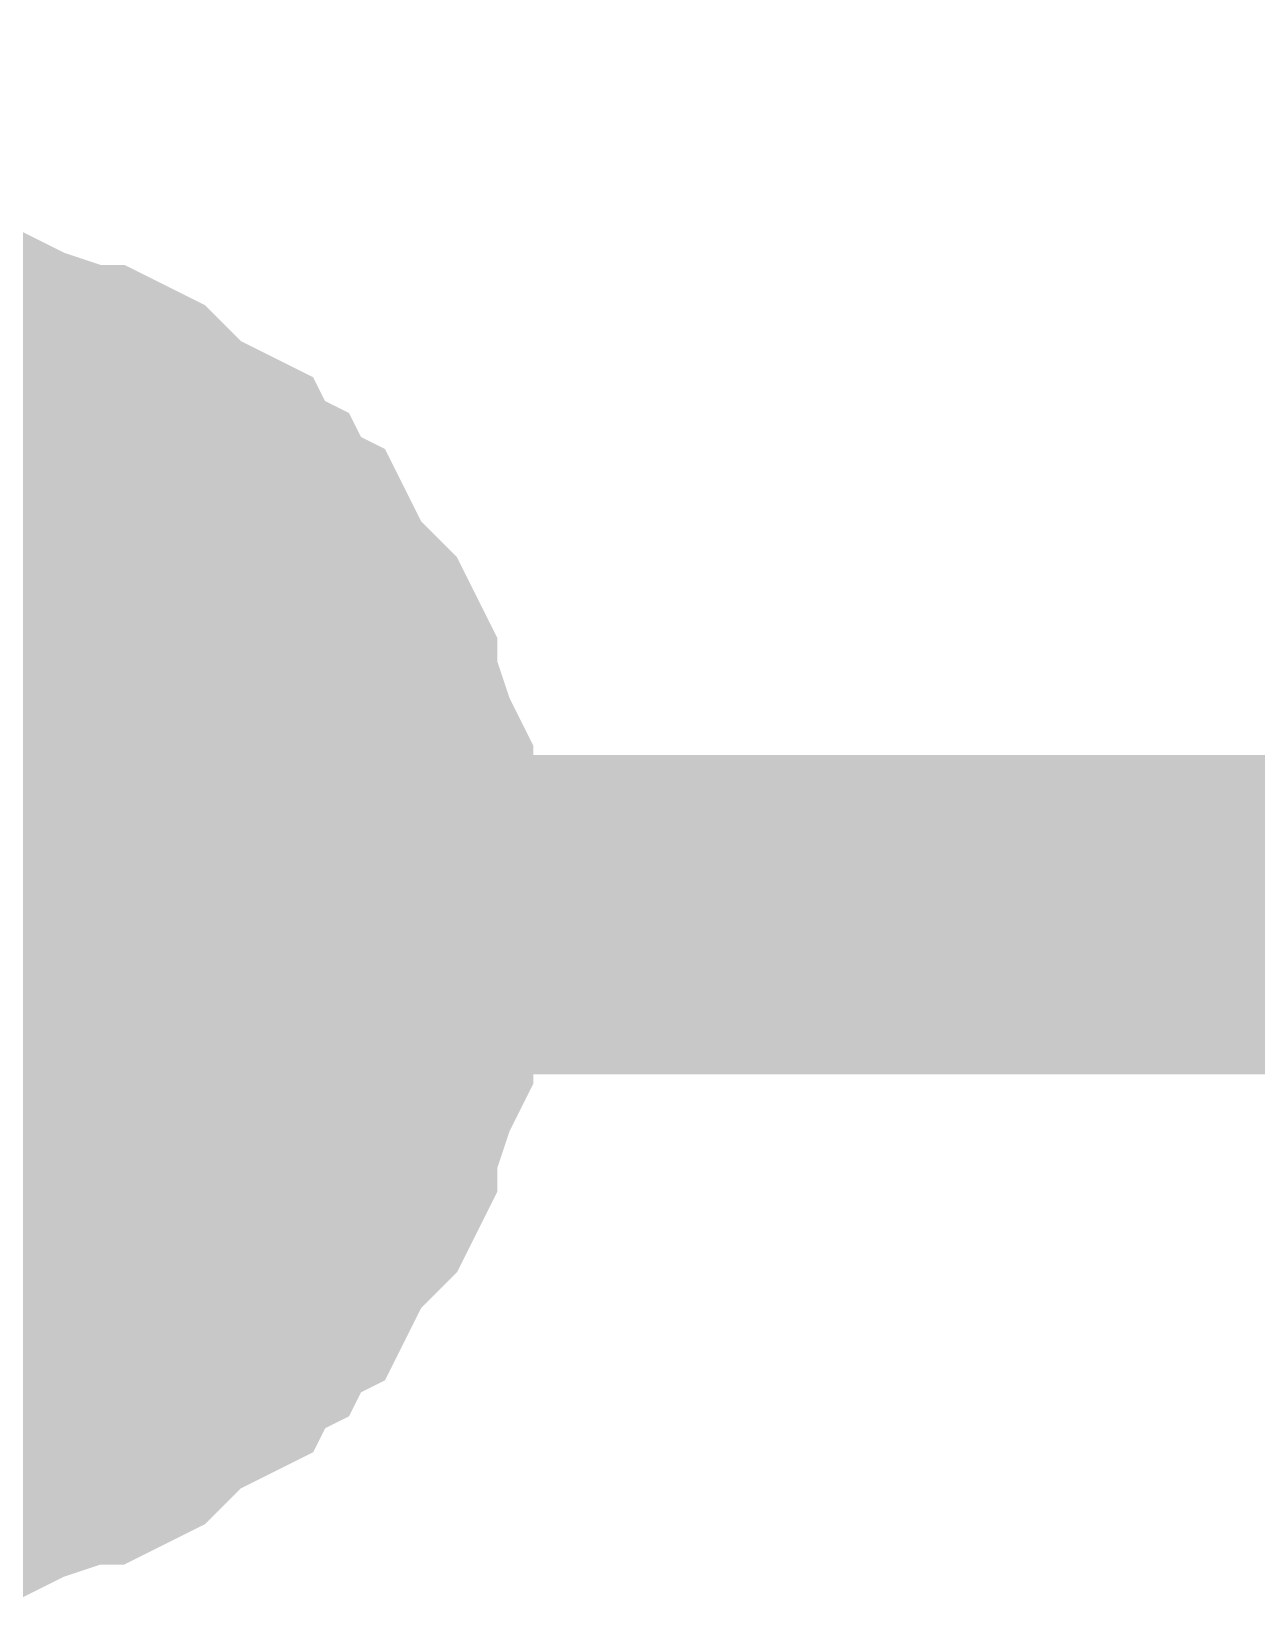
# Model space of a CAD drawing. Header units: inches. Extents: x 0 to 22.3, y 0 to 15.7.
# Drawn here: x 5.207 to 5.2522, y 6.6741 to 6.7325 of the extents above; entities that cross this region are included whole.
import ezdxf

# ---------------------------------------------------------------- set-up
doc = ezdxf.new("R2010")
doc.units = ezdxf.units.IN
doc.header["$MEASUREMENT"] = 0
doc.layers.add('Sheet', color=255, linetype='Continuous')

msp = doc.modelspace()

# ---------------------------------------------------------------- linework, layer by layer
at = {"layer": 'Sheet'}
for points in [[(8.200272, 6.769741, 0.0118, 0.0118, 0), (8.200272, 6.699904, 0.0118, 0.0118, 0), (7.200379, 6.699904, 0.0118, 0.0118, 0), (6.200044, 6.699904, 0.0118, 0.0118, 0), (5.200151, 6.699904, 0.0118, 0.0118, 0), (4.200258, 6.699904, 0.0118, 0.0118, 0), (3.200365, 6.699904, 0.0118, 0.0118, 0), (2.20003, 6.699904, 0.0118, 0.0118, 0), (1.400381, 6.699904, 0.0118, 0.0118, 0), (1.400381, 7.199811, 0.0118, 0.0118, 0), (1.100236, 7.199811, 0.0118, 0.0118, 0)], [(5.201035, 6.719794, 0.0118, 0.0118, 0), (5.202361, 6.719794, 0.0118, 0.0118, 0), (5.203245, 6.719352, 0.0118, 0.0118, 0), (5.204129, 6.719352, 0.0118, 0.0118, 0), (5.205013, 6.719352, 0.0118, 0.0118, 0), (5.205897, 6.71891, 0.0118, 0.0118, 0), (5.207223, 6.718468, 0.0118, 0.0118, 0), (5.208107, 6.718026, 0.0118, 0.0118, 0), (5.208991, 6.718026, 0.0118, 0.0118, 0), (5.209876, 6.717584, 0.0118, 0.0118, 0), (5.210318, 6.717142, 0.0118, 0.0118, 0), (5.211202, 6.716258, 0.0118, 0.0118, 0), (5.212086, 6.715816, 0.0118, 0.0118, 0), (5.21297, 6.715374, 0.0118, 0.0118, 0), (5.213412, 6.71449, 0.0118, 0.0118, 0), (5.214296, 6.714048, 0.0118, 0.0118, 0), (5.214738, 6.713164, 0.0118, 0.0118, 0), (5.215622, 6.712722, 0.0118, 0.0118, 0), (5.216064, 6.711838, 0.0118, 0.0118, 0), (5.216506, 6.710954, 0.0118, 0.0118, 0), (5.21739, 6.71007, 0.0118, 0.0118, 0), (5.217832, 6.709628, 0.0118, 0.0118, 0), (5.218274, 6.708744, 0.0118, 0.0118, 0), (5.218274, 6.70786, 0.0118, 0.0118, 0), (5.218716, 6.706976, 0.0118, 0.0118, 0), (5.219158, 6.70565, 0.0118, 0.0118, 0), (5.2196, 6.704766, 0.0118, 0.0118, 0), (5.2196, 6.703882, 0.0118, 0.0118, 0), (5.2196, 6.702998, 0.0118, 0.0118, 0), (5.220042, 6.702114, 0.0118, 0.0118, 0), (5.220042, 6.700788, 0.0118, 0.0118, 0), (5.220042, 6.699904, 0.0118, 0.0118, 0)], [(5.201035, 6.719794, 0.0118, 0.0118, 0), (5.202361, 6.719794, 0.0118, 0.0118, 0), (5.203245, 6.719352, 0.0118, 0.0118, 0), (5.204129, 6.719352, 0.0118, 0.0118, 0), (5.205013, 6.719352, 0.0118, 0.0118, 0), (5.205897, 6.71891, 0.0118, 0.0118, 0), (5.207223, 6.718468, 0.0118, 0.0118, 0), (5.208107, 6.718026, 0.0118, 0.0118, 0), (5.208991, 6.718026, 0.0118, 0.0118, 0), (5.209876, 6.717584, 0.0118, 0.0118, 0), (5.210318, 6.717142, 0.0118, 0.0118, 0), (5.211202, 6.716258, 0.0118, 0.0118, 0), (5.212086, 6.715816, 0.0118, 0.0118, 0), (5.21297, 6.715374, 0.0118, 0.0118, 0), (5.213412, 6.71449, 0.0118, 0.0118, 0), (5.214296, 6.714048, 0.0118, 0.0118, 0), (5.214738, 6.713164, 0.0118, 0.0118, 0), (5.215622, 6.712722, 0.0118, 0.0118, 0), (5.216064, 6.711838, 0.0118, 0.0118, 0), (5.216506, 6.710954, 0.0118, 0.0118, 0), (5.21739, 6.71007, 0.0118, 0.0118, 0), (5.217832, 6.709628, 0.0118, 0.0118, 0), (5.218274, 6.708744, 0.0118, 0.0118, 0), (5.218274, 6.70786, 0.0118, 0.0118, 0), (5.218716, 6.706976, 0.0118, 0.0118, 0), (5.219158, 6.70565, 0.0118, 0.0118, 0), (5.2196, 6.704766, 0.0118, 0.0118, 0), (5.2196, 6.703882, 0.0118, 0.0118, 0), (5.2196, 6.702998, 0.0118, 0.0118, 0), (5.220042, 6.702114, 0.0118, 0.0118, 0), (5.220042, 6.700788, 0.0118, 0.0118, 0), (5.220042, 6.699904, 0.0118, 0.0118, 0)], [(5.201035, 6.719794, 0.0118, 0.0118, 0), (5.202361, 6.719794, 0.0118, 0.0118, 0), (5.203245, 6.719352, 0.0118, 0.0118, 0), (5.204129, 6.719352, 0.0118, 0.0118, 0), (5.205013, 6.719352, 0.0118, 0.0118, 0), (5.205897, 6.71891, 0.0118, 0.0118, 0), (5.207223, 6.718468, 0.0118, 0.0118, 0), (5.208107, 6.718026, 0.0118, 0.0118, 0), (5.208991, 6.718026, 0.0118, 0.0118, 0), (5.209876, 6.717584, 0.0118, 0.0118, 0), (5.210318, 6.717142, 0.0118, 0.0118, 0), (5.211202, 6.716258, 0.0118, 0.0118, 0), (5.212086, 6.715816, 0.0118, 0.0118, 0), (5.21297, 6.715374, 0.0118, 0.0118, 0), (5.213412, 6.71449, 0.0118, 0.0118, 0), (5.214296, 6.714048, 0.0118, 0.0118, 0), (5.214738, 6.713164, 0.0118, 0.0118, 0), (5.215622, 6.712722, 0.0118, 0.0118, 0), (5.216064, 6.711838, 0.0118, 0.0118, 0), (5.216506, 6.710954, 0.0118, 0.0118, 0), (5.21739, 6.71007, 0.0118, 0.0118, 0), (5.217832, 6.709628, 0.0118, 0.0118, 0), (5.218274, 6.708744, 0.0118, 0.0118, 0), (5.218274, 6.70786, 0.0118, 0.0118, 0), (5.218716, 6.706976, 0.0118, 0.0118, 0), (5.219158, 6.70565, 0.0118, 0.0118, 0), (5.2196, 6.704766, 0.0118, 0.0118, 0), (5.2196, 6.703882, 0.0118, 0.0118, 0), (5.2196, 6.702998, 0.0118, 0.0118, 0), (5.220042, 6.702114, 0.0118, 0.0118, 0), (5.220042, 6.700788, 0.0118, 0.0118, 0), (5.220042, 6.699904, 0.0118, 0.0118, 0)], [(5.201035, 6.719794, 0.0118, 0.0118, 0), (5.202361, 6.719794, 0.0118, 0.0118, 0), (5.203245, 6.719352, 0.0118, 0.0118, 0), (5.204129, 6.719352, 0.0118, 0.0118, 0), (5.205013, 6.719352, 0.0118, 0.0118, 0), (5.205897, 6.71891, 0.0118, 0.0118, 0), (5.207223, 6.718468, 0.0118, 0.0118, 0), (5.208107, 6.718026, 0.0118, 0.0118, 0), (5.208991, 6.718026, 0.0118, 0.0118, 0), (5.209876, 6.717584, 0.0118, 0.0118, 0), (5.210318, 6.717142, 0.0118, 0.0118, 0), (5.211202, 6.716258, 0.0118, 0.0118, 0), (5.212086, 6.715816, 0.0118, 0.0118, 0), (5.21297, 6.715374, 0.0118, 0.0118, 0), (5.213412, 6.71449, 0.0118, 0.0118, 0), (5.214296, 6.714048, 0.0118, 0.0118, 0), (5.214738, 6.713164, 0.0118, 0.0118, 0), (5.215622, 6.712722, 0.0118, 0.0118, 0), (5.216064, 6.711838, 0.0118, 0.0118, 0), (5.216506, 6.710954, 0.0118, 0.0118, 0), (5.21739, 6.71007, 0.0118, 0.0118, 0), (5.217832, 6.709628, 0.0118, 0.0118, 0), (5.218274, 6.708744, 0.0118, 0.0118, 0), (5.218274, 6.70786, 0.0118, 0.0118, 0), (5.218716, 6.706976, 0.0118, 0.0118, 0), (5.219158, 6.70565, 0.0118, 0.0118, 0), (5.2196, 6.704766, 0.0118, 0.0118, 0), (5.2196, 6.703882, 0.0118, 0.0118, 0), (5.2196, 6.702998, 0.0118, 0.0118, 0), (5.220042, 6.702114, 0.0118, 0.0118, 0), (5.220042, 6.700788, 0.0118, 0.0118, 0), (5.220042, 6.699904, 0.0118, 0.0118, 0)], [(5.204129, 6.719352, 0.0039, 0.0039, 0), (5.205013, 6.719352, 0.0039, 0.0039, 0), (5.205897, 6.71891, 0.0039, 0.0039, 0), (5.207223, 6.718468, 0.0039, 0.0039, 0), (5.208107, 6.718026, 0.0039, 0.0039, 0), (5.208991, 6.718026, 0.0039, 0.0039, 0), (5.209876, 6.717584, 0.0039, 0.0039, 0), (5.210318, 6.717142, 0.0039, 0.0039, 0), (5.211202, 6.716258, 0.0039, 0.0039, 0), (5.212086, 6.715816, 0.0039, 0.0039, 0), (5.21297, 6.715374, 0.0039, 0.0039, 0), (5.213412, 6.71449, 0.0039, 0.0039, 0), (5.214296, 6.714048, 0.0039, 0.0039, 0), (5.214738, 6.713164, 0.0039, 0.0039, 0), (5.215622, 6.712722, 0.0039, 0.0039, 0), (5.216064, 6.711838, 0.0039, 0.0039, 0), (5.216506, 6.710954, 0.0039, 0.0039, 0), (5.21739, 6.71007, 0.0039, 0.0039, 0), (5.217832, 6.709628, 0.0039, 0.0039, 0), (5.218274, 6.708744, 0.0039, 0.0039, 0), (5.218274, 6.70786, 0.0039, 0.0039, 0), (5.218716, 6.706976, 0.0039, 0.0039, 0), (5.219158, 6.70565, 0.0039, 0.0039, 0), (5.2196, 6.704766, 0.0039, 0.0039, 0), (5.2196, 6.703882, 0.0039, 0.0039, 0), (5.2196, 6.702998, 0.0039, 0.0039, 0), (5.220042, 6.702114, 0.0039, 0.0039, 0), (5.220042, 6.700788, 0.0039, 0.0039, 0), (5.220042, 6.699904, 0.0039, 0.0039, 0)], [(5.204129, 6.719352, 0.0039, 0.0039, 0), (5.205013, 6.719352, 0.0039, 0.0039, 0), (5.205897, 6.71891, 0.0039, 0.0039, 0), (5.207223, 6.718468, 0.0039, 0.0039, 0), (5.208107, 6.718026, 0.0039, 0.0039, 0), (5.208991, 6.718026, 0.0039, 0.0039, 0), (5.209876, 6.717584, 0.0039, 0.0039, 0), (5.210318, 6.717142, 0.0039, 0.0039, 0), (5.211202, 6.716258, 0.0039, 0.0039, 0), (5.212086, 6.715816, 0.0039, 0.0039, 0), (5.21297, 6.715374, 0.0039, 0.0039, 0), (5.213412, 6.71449, 0.0039, 0.0039, 0), (5.214296, 6.714048, 0.0039, 0.0039, 0), (5.214738, 6.713164, 0.0039, 0.0039, 0), (5.215622, 6.712722, 0.0039, 0.0039, 0), (5.216064, 6.711838, 0.0039, 0.0039, 0), (5.216506, 6.710954, 0.0039, 0.0039, 0), (5.21739, 6.71007, 0.0039, 0.0039, 0), (5.217832, 6.709628, 0.0039, 0.0039, 0), (5.218274, 6.708744, 0.0039, 0.0039, 0), (5.218274, 6.70786, 0.0039, 0.0039, 0), (5.218716, 6.706976, 0.0039, 0.0039, 0), (5.219158, 6.70565, 0.0039, 0.0039, 0), (5.2196, 6.704766, 0.0039, 0.0039, 0), (5.2196, 6.703882, 0.0039, 0.0039, 0), (5.2196, 6.702998, 0.0039, 0.0039, 0), (5.220042, 6.702114, 0.0039, 0.0039, 0), (5.220042, 6.700788, 0.0039, 0.0039, 0), (5.220042, 6.699904, 0.0039, 0.0039, 0)], [(5.204129, 6.719352, 0.0039, 0.0039, 0), (5.205013, 6.719352, 0.0039, 0.0039, 0), (5.205897, 6.71891, 0.0039, 0.0039, 0), (5.207223, 6.718468, 0.0039, 0.0039, 0), (5.208107, 6.718026, 0.0039, 0.0039, 0), (5.208991, 6.718026, 0.0039, 0.0039, 0), (5.209876, 6.717584, 0.0039, 0.0039, 0), (5.210318, 6.717142, 0.0039, 0.0039, 0), (5.211202, 6.716258, 0.0039, 0.0039, 0), (5.212086, 6.715816, 0.0039, 0.0039, 0), (5.21297, 6.715374, 0.0039, 0.0039, 0), (5.213412, 6.71449, 0.0039, 0.0039, 0), (5.214296, 6.714048, 0.0039, 0.0039, 0), (5.214738, 6.713164, 0.0039, 0.0039, 0), (5.215622, 6.712722, 0.0039, 0.0039, 0), (5.216064, 6.711838, 0.0039, 0.0039, 0), (5.216506, 6.710954, 0.0039, 0.0039, 0), (5.21739, 6.71007, 0.0039, 0.0039, 0), (5.217832, 6.709628, 0.0039, 0.0039, 0), (5.218274, 6.708744, 0.0039, 0.0039, 0), (5.218274, 6.70786, 0.0039, 0.0039, 0), (5.218716, 6.706976, 0.0039, 0.0039, 0), (5.219158, 6.70565, 0.0039, 0.0039, 0), (5.2196, 6.704766, 0.0039, 0.0039, 0), (5.2196, 6.703882, 0.0039, 0.0039, 0), (5.2196, 6.702998, 0.0039, 0.0039, 0), (5.220042, 6.702114, 0.0039, 0.0039, 0), (5.220042, 6.700788, 0.0039, 0.0039, 0), (5.220042, 6.699904, 0.0039, 0.0039, 0)], [(5.204129, 6.719352, 0.0039, 0.0039, 0), (5.205013, 6.719352, 0.0039, 0.0039, 0), (5.205897, 6.71891, 0.0039, 0.0039, 0), (5.207223, 6.718468, 0.0039, 0.0039, 0), (5.208107, 6.718026, 0.0039, 0.0039, 0), (5.208991, 6.718026, 0.0039, 0.0039, 0), (5.209876, 6.717584, 0.0039, 0.0039, 0), (5.210318, 6.717142, 0.0039, 0.0039, 0), (5.211202, 6.716258, 0.0039, 0.0039, 0), (5.212086, 6.715816, 0.0039, 0.0039, 0), (5.21297, 6.715374, 0.0039, 0.0039, 0), (5.213412, 6.71449, 0.0039, 0.0039, 0), (5.214296, 6.714048, 0.0039, 0.0039, 0), (5.214738, 6.713164, 0.0039, 0.0039, 0), (5.215622, 6.712722, 0.0039, 0.0039, 0), (5.216064, 6.711838, 0.0039, 0.0039, 0), (5.216506, 6.710954, 0.0039, 0.0039, 0), (5.21739, 6.71007, 0.0039, 0.0039, 0), (5.217832, 6.709628, 0.0039, 0.0039, 0), (5.218274, 6.708744, 0.0039, 0.0039, 0), (5.218274, 6.70786, 0.0039, 0.0039, 0), (5.218716, 6.706976, 0.0039, 0.0039, 0), (5.219158, 6.70565, 0.0039, 0.0039, 0), (5.2196, 6.704766, 0.0039, 0.0039, 0), (5.2196, 6.703882, 0.0039, 0.0039, 0), (5.2196, 6.702998, 0.0039, 0.0039, 0), (5.220042, 6.702114, 0.0039, 0.0039, 0), (5.220042, 6.700788, 0.0039, 0.0039, 0), (5.220042, 6.699904, 0.0039, 0.0039, 0)], [(5.220042, 6.699904, 0.0118, 0.0118, 0), (5.220042, 6.69902, 0.0118, 0.0118, 0), (5.220042, 6.697694, 0.0118, 0.0118, 0), (5.2196, 6.69681, 0.0118, 0.0118, 0), (5.2196, 6.695926, 0.0118, 0.0118, 0), (5.2196, 6.695042, 0.0118, 0.0118, 0), (5.219158, 6.694158, 0.0118, 0.0118, 0), (5.218716, 6.692832, 0.0118, 0.0118, 0), (5.218274, 6.691948, 0.0118, 0.0118, 0), (5.218274, 6.691064, 0.0118, 0.0118, 0), (5.217832, 6.69018, 0.0118, 0.0118, 0), (5.21739, 6.689738, 0.0118, 0.0118, 0), (5.216506, 6.688854, 0.0118, 0.0118, 0), (5.216064, 6.68797, 0.0118, 0.0118, 0), (5.215622, 6.687086, 0.0118, 0.0118, 0), (5.214738, 6.686644, 0.0118, 0.0118, 0), (5.214296, 6.68576, 0.0118, 0.0118, 0), (5.213412, 6.685318, 0.0118, 0.0118, 0), (5.21297, 6.684434, 0.0118, 0.0118, 0), (5.212086, 6.683992, 0.0118, 0.0118, 0), (5.211202, 6.68355, 0.0118, 0.0118, 0), (5.210318, 6.682666, 0.0118, 0.0118, 0), (5.209876, 6.682224, 0.0118, 0.0118, 0), (5.208991, 6.681782, 0.0118, 0.0118, 0), (5.208107, 6.681782, 0.0118, 0.0118, 0), (5.207223, 6.68134, 0.0118, 0.0118, 0), (5.205897, 6.680898, 0.0118, 0.0118, 0), (5.205013, 6.680456, 0.0118, 0.0118, 0), (5.204129, 6.680456, 0.0118, 0.0118, 0), (5.203245, 6.680456, 0.0118, 0.0118, 0), (5.202361, 6.680014, 0.0118, 0.0118, 0), (5.201035, 6.680014, 0.0118, 0.0118, 0)], [(5.220042, 6.699904, 0.0118, 0.0118, 0), (5.220042, 6.69902, 0.0118, 0.0118, 0), (5.220042, 6.697694, 0.0118, 0.0118, 0), (5.2196, 6.69681, 0.0118, 0.0118, 0), (5.2196, 6.695926, 0.0118, 0.0118, 0), (5.2196, 6.695042, 0.0118, 0.0118, 0), (5.219158, 6.694158, 0.0118, 0.0118, 0), (5.218716, 6.692832, 0.0118, 0.0118, 0), (5.218274, 6.691948, 0.0118, 0.0118, 0), (5.218274, 6.691064, 0.0118, 0.0118, 0), (5.217832, 6.69018, 0.0118, 0.0118, 0), (5.21739, 6.689738, 0.0118, 0.0118, 0), (5.216506, 6.688854, 0.0118, 0.0118, 0), (5.216064, 6.68797, 0.0118, 0.0118, 0), (5.215622, 6.687086, 0.0118, 0.0118, 0), (5.214738, 6.686644, 0.0118, 0.0118, 0), (5.214296, 6.68576, 0.0118, 0.0118, 0), (5.213412, 6.685318, 0.0118, 0.0118, 0), (5.21297, 6.684434, 0.0118, 0.0118, 0), (5.212086, 6.683992, 0.0118, 0.0118, 0), (5.211202, 6.68355, 0.0118, 0.0118, 0), (5.210318, 6.682666, 0.0118, 0.0118, 0), (5.209876, 6.682224, 0.0118, 0.0118, 0), (5.208991, 6.681782, 0.0118, 0.0118, 0), (5.208107, 6.681782, 0.0118, 0.0118, 0), (5.207223, 6.68134, 0.0118, 0.0118, 0), (5.205897, 6.680898, 0.0118, 0.0118, 0), (5.205013, 6.680456, 0.0118, 0.0118, 0), (5.204129, 6.680456, 0.0118, 0.0118, 0), (5.203245, 6.680456, 0.0118, 0.0118, 0), (5.202361, 6.680014, 0.0118, 0.0118, 0), (5.201035, 6.680014, 0.0118, 0.0118, 0)], [(5.220042, 6.699904, 0.0118, 0.0118, 0), (5.220042, 6.69902, 0.0118, 0.0118, 0), (5.220042, 6.697694, 0.0118, 0.0118, 0), (5.2196, 6.69681, 0.0118, 0.0118, 0), (5.2196, 6.695926, 0.0118, 0.0118, 0), (5.2196, 6.695042, 0.0118, 0.0118, 0), (5.219158, 6.694158, 0.0118, 0.0118, 0), (5.218716, 6.692832, 0.0118, 0.0118, 0), (5.218274, 6.691948, 0.0118, 0.0118, 0), (5.218274, 6.691064, 0.0118, 0.0118, 0), (5.217832, 6.69018, 0.0118, 0.0118, 0), (5.21739, 6.689738, 0.0118, 0.0118, 0), (5.216506, 6.688854, 0.0118, 0.0118, 0), (5.216064, 6.68797, 0.0118, 0.0118, 0), (5.215622, 6.687086, 0.0118, 0.0118, 0), (5.214738, 6.686644, 0.0118, 0.0118, 0), (5.214296, 6.68576, 0.0118, 0.0118, 0), (5.213412, 6.685318, 0.0118, 0.0118, 0), (5.21297, 6.684434, 0.0118, 0.0118, 0), (5.212086, 6.683992, 0.0118, 0.0118, 0), (5.211202, 6.68355, 0.0118, 0.0118, 0), (5.210318, 6.682666, 0.0118, 0.0118, 0), (5.209876, 6.682224, 0.0118, 0.0118, 0), (5.208991, 6.681782, 0.0118, 0.0118, 0), (5.208107, 6.681782, 0.0118, 0.0118, 0), (5.207223, 6.68134, 0.0118, 0.0118, 0), (5.205897, 6.680898, 0.0118, 0.0118, 0), (5.205013, 6.680456, 0.0118, 0.0118, 0), (5.204129, 6.680456, 0.0118, 0.0118, 0), (5.203245, 6.680456, 0.0118, 0.0118, 0), (5.202361, 6.680014, 0.0118, 0.0118, 0), (5.201035, 6.680014, 0.0118, 0.0118, 0)], [(5.220042, 6.699904, 0.0118, 0.0118, 0), (5.220042, 6.69902, 0.0118, 0.0118, 0), (5.220042, 6.697694, 0.0118, 0.0118, 0), (5.2196, 6.69681, 0.0118, 0.0118, 0), (5.2196, 6.695926, 0.0118, 0.0118, 0), (5.2196, 6.695042, 0.0118, 0.0118, 0), (5.219158, 6.694158, 0.0118, 0.0118, 0), (5.218716, 6.692832, 0.0118, 0.0118, 0), (5.218274, 6.691948, 0.0118, 0.0118, 0), (5.218274, 6.691064, 0.0118, 0.0118, 0), (5.217832, 6.69018, 0.0118, 0.0118, 0), (5.21739, 6.689738, 0.0118, 0.0118, 0), (5.216506, 6.688854, 0.0118, 0.0118, 0), (5.216064, 6.68797, 0.0118, 0.0118, 0), (5.215622, 6.687086, 0.0118, 0.0118, 0), (5.214738, 6.686644, 0.0118, 0.0118, 0), (5.214296, 6.68576, 0.0118, 0.0118, 0), (5.213412, 6.685318, 0.0118, 0.0118, 0), (5.21297, 6.684434, 0.0118, 0.0118, 0), (5.212086, 6.683992, 0.0118, 0.0118, 0), (5.211202, 6.68355, 0.0118, 0.0118, 0), (5.210318, 6.682666, 0.0118, 0.0118, 0), (5.209876, 6.682224, 0.0118, 0.0118, 0), (5.208991, 6.681782, 0.0118, 0.0118, 0), (5.208107, 6.681782, 0.0118, 0.0118, 0), (5.207223, 6.68134, 0.0118, 0.0118, 0), (5.205897, 6.680898, 0.0118, 0.0118, 0), (5.205013, 6.680456, 0.0118, 0.0118, 0), (5.204129, 6.680456, 0.0118, 0.0118, 0), (5.203245, 6.680456, 0.0118, 0.0118, 0), (5.202361, 6.680014, 0.0118, 0.0118, 0), (5.201035, 6.680014, 0.0118, 0.0118, 0)], [(5.220042, 6.699904, 0.0118, 0.0118, 0), (5.220042, 6.699904, 0.0118, 0.0118, 0), (5.220042, 6.699904, 0.0118, 0.0118, 0), (5.220042, 6.699904, 0.0118, 0.0118, 0), (5.220042, 6.699904, 0.0118, 0.0118, 0), (5.220042, 6.699904, 0.0118, 0.0118, 0), (5.220042, 6.699904, 0.0118, 0.0118, 0), (5.220042, 6.699904, 0.0118, 0.0118, 0), (5.220042, 6.699904, 0.0118, 0.0118, 0), (5.220042, 6.699904, 0.0118, 0.0118, 0), (5.220042, 6.699904, 0.0118, 0.0118, 0), (5.220042, 6.699904, 0.0118, 0.0118, 0), (5.220042, 6.699904, 0.0118, 0.0118, 0), (5.220042, 6.699904, 0.0118, 0.0118, 0), (5.220042, 6.699904, 0.0118, 0.0118, 0), (5.220042, 6.699904, 0.0118, 0.0118, 0), (5.220042, 6.699904, 0.0118, 0.0118, 0), (5.220042, 6.699904, 0.0118, 0.0118, 0), (5.220042, 6.699904, 0.0118, 0.0118, 0), (5.220042, 6.699904, 0.0118, 0.0118, 0), (5.220042, 6.699904, 0.0118, 0.0118, 0), (5.220042, 6.699904, 0.0118, 0.0118, 0), (5.220042, 6.699904, 0.0118, 0.0118, 0), (5.220042, 6.699904, 0.0118, 0.0118, 0), (5.220042, 6.699904, 0.0118, 0.0118, 0), (5.220042, 6.699904, 0.0118, 0.0118, 0), (5.220042, 6.699904, 0.0118, 0.0118, 0), (5.220042, 6.699904, 0.0118, 0.0118, 0), (5.220042, 6.699904, 0.0118, 0.0118, 0), (5.220042, 6.699904, 0.0118, 0.0118, 0), (5.220042, 6.699904, 0.0118, 0.0118, 0), (5.220042, 6.699904, 0.0118, 0.0118, 0), (5.220042, 6.699904, 0.0118, 0.0118, 0)], [(5.220042, 6.699904, 0.0118, 0.0118, 0), (5.220042, 6.699904, 0.0118, 0.0118, 0)], [(5.220042, 6.699904, 0.0118, 0.0118, 0), (5.220042, 6.699904, 0.0118, 0.0118, 0), (5.220042, 6.699904, 0.0118, 0.0118, 0), (5.220042, 6.699904, 0.0118, 0.0118, 0), (5.220042, 6.699904, 0.0118, 0.0118, 0), (5.220042, 6.699904, 0.0118, 0.0118, 0), (5.220042, 6.699904, 0.0118, 0.0118, 0), (5.220042, 6.699904, 0.0118, 0.0118, 0), (5.220042, 6.699904, 0.0118, 0.0118, 0), (5.220042, 6.699904, 0.0118, 0.0118, 0), (5.220042, 6.699904, 0.0118, 0.0118, 0), (5.220042, 6.699904, 0.0118, 0.0118, 0), (5.220042, 6.699904, 0.0118, 0.0118, 0), (5.220042, 6.699904, 0.0118, 0.0118, 0), (5.220042, 6.699904, 0.0118, 0.0118, 0), (5.220042, 6.699904, 0.0118, 0.0118, 0), (5.220042, 6.699904, 0.0118, 0.0118, 0), (5.220042, 6.699904, 0.0118, 0.0118, 0), (5.220042, 6.699904, 0.0118, 0.0118, 0), (5.220042, 6.699904, 0.0118, 0.0118, 0), (5.220042, 6.699904, 0.0118, 0.0118, 0), (5.220042, 6.699904, 0.0118, 0.0118, 0), (5.220042, 6.699904, 0.0118, 0.0118, 0), (5.220042, 6.699904, 0.0118, 0.0118, 0), (5.220042, 6.699904, 0.0118, 0.0118, 0), (5.220042, 6.699904, 0.0118, 0.0118, 0), (5.220042, 6.699904, 0.0118, 0.0118, 0), (5.220042, 6.699904, 0.0118, 0.0118, 0), (5.220042, 6.699904, 0.0118, 0.0118, 0), (5.220042, 6.699904, 0.0118, 0.0118, 0), (5.220042, 6.699904, 0.0118, 0.0118, 0), (5.220042, 6.699904, 0.0118, 0.0118, 0), (5.220042, 6.699904, 0.0118, 0.0118, 0)], [(5.220042, 6.699904, 0.0118, 0.0118, 0), (5.220042, 6.699904, 0.0118, 0.0118, 0)], [(5.220042, 6.699904, 0.0118, 0.0118, 0), (5.220042, 6.699904, 0.0118, 0.0118, 0), (5.220042, 6.699904, 0.0118, 0.0118, 0), (5.220042, 6.699904, 0.0118, 0.0118, 0), (5.220042, 6.699904, 0.0118, 0.0118, 0), (5.220042, 6.699904, 0.0118, 0.0118, 0), (5.220042, 6.699904, 0.0118, 0.0118, 0), (5.220042, 6.699904, 0.0118, 0.0118, 0), (5.220042, 6.699904, 0.0118, 0.0118, 0), (5.220042, 6.699904, 0.0118, 0.0118, 0), (5.220042, 6.699904, 0.0118, 0.0118, 0), (5.220042, 6.699904, 0.0118, 0.0118, 0), (5.220042, 6.699904, 0.0118, 0.0118, 0), (5.220042, 6.699904, 0.0118, 0.0118, 0), (5.220042, 6.699904, 0.0118, 0.0118, 0), (5.220042, 6.699904, 0.0118, 0.0118, 0), (5.220042, 6.699904, 0.0118, 0.0118, 0), (5.220042, 6.699904, 0.0118, 0.0118, 0), (5.220042, 6.699904, 0.0118, 0.0118, 0), (5.220042, 6.699904, 0.0118, 0.0118, 0), (5.220042, 6.699904, 0.0118, 0.0118, 0), (5.220042, 6.699904, 0.0118, 0.0118, 0), (5.220042, 6.699904, 0.0118, 0.0118, 0), (5.220042, 6.699904, 0.0118, 0.0118, 0), (5.220042, 6.699904, 0.0118, 0.0118, 0), (5.220042, 6.699904, 0.0118, 0.0118, 0), (5.220042, 6.699904, 0.0118, 0.0118, 0), (5.220042, 6.699904, 0.0118, 0.0118, 0), (5.220042, 6.699904, 0.0118, 0.0118, 0), (5.220042, 6.699904, 0.0118, 0.0118, 0), (5.220042, 6.699904, 0.0118, 0.0118, 0), (5.220042, 6.699904, 0.0118, 0.0118, 0), (5.220042, 6.699904, 0.0118, 0.0118, 0)], [(5.220042, 6.699904, 0.0118, 0.0118, 0), (5.220042, 6.699904, 0.0118, 0.0118, 0)], [(5.220042, 6.699904, 0.0118, 0.0118, 0), (5.220042, 6.699904, 0.0118, 0.0118, 0), (5.220042, 6.699904, 0.0118, 0.0118, 0), (5.220042, 6.699904, 0.0118, 0.0118, 0), (5.220042, 6.699904, 0.0118, 0.0118, 0), (5.220042, 6.699904, 0.0118, 0.0118, 0), (5.220042, 6.699904, 0.0118, 0.0118, 0), (5.220042, 6.699904, 0.0118, 0.0118, 0), (5.220042, 6.699904, 0.0118, 0.0118, 0), (5.220042, 6.699904, 0.0118, 0.0118, 0), (5.220042, 6.699904, 0.0118, 0.0118, 0), (5.220042, 6.699904, 0.0118, 0.0118, 0), (5.220042, 6.699904, 0.0118, 0.0118, 0), (5.220042, 6.699904, 0.0118, 0.0118, 0), (5.220042, 6.699904, 0.0118, 0.0118, 0), (5.220042, 6.699904, 0.0118, 0.0118, 0), (5.220042, 6.699904, 0.0118, 0.0118, 0), (5.220042, 6.699904, 0.0118, 0.0118, 0), (5.220042, 6.699904, 0.0118, 0.0118, 0), (5.220042, 6.699904, 0.0118, 0.0118, 0), (5.220042, 6.699904, 0.0118, 0.0118, 0), (5.220042, 6.699904, 0.0118, 0.0118, 0), (5.220042, 6.699904, 0.0118, 0.0118, 0), (5.220042, 6.699904, 0.0118, 0.0118, 0), (5.220042, 6.699904, 0.0118, 0.0118, 0), (5.220042, 6.699904, 0.0118, 0.0118, 0), (5.220042, 6.699904, 0.0118, 0.0118, 0), (5.220042, 6.699904, 0.0118, 0.0118, 0), (5.220042, 6.699904, 0.0118, 0.0118, 0), (5.220042, 6.699904, 0.0118, 0.0118, 0), (5.220042, 6.699904, 0.0118, 0.0118, 0), (5.220042, 6.699904, 0.0118, 0.0118, 0), (5.220042, 6.699904, 0.0118, 0.0118, 0)], [(5.220042, 6.699904, 0.0118, 0.0118, 0), (5.220042, 6.699904, 0.0118, 0.0118, 0)], [(5.220042, 6.699904, 0.0039, 0.0039, 0), (5.220042, 6.69902, 0.0039, 0.0039, 0), (5.220042, 6.697694, 0.0039, 0.0039, 0), (5.2196, 6.69681, 0.0039, 0.0039, 0), (5.2196, 6.695926, 0.0039, 0.0039, 0), (5.2196, 6.695042, 0.0039, 0.0039, 0), (5.219158, 6.694158, 0.0039, 0.0039, 0), (5.218716, 6.692832, 0.0039, 0.0039, 0), (5.218274, 6.691948, 0.0039, 0.0039, 0), (5.218274, 6.691064, 0.0039, 0.0039, 0), (5.217832, 6.69018, 0.0039, 0.0039, 0), (5.21739, 6.689738, 0.0039, 0.0039, 0), (5.216506, 6.688854, 0.0039, 0.0039, 0), (5.216064, 6.68797, 0.0039, 0.0039, 0), (5.215622, 6.687086, 0.0039, 0.0039, 0), (5.214738, 6.686644, 0.0039, 0.0039, 0), (5.214296, 6.68576, 0.0039, 0.0039, 0), (5.213412, 6.685318, 0.0039, 0.0039, 0), (5.21297, 6.684434, 0.0039, 0.0039, 0), (5.212086, 6.683992, 0.0039, 0.0039, 0), (5.211202, 6.68355, 0.0039, 0.0039, 0), (5.210318, 6.682666, 0.0039, 0.0039, 0), (5.209876, 6.682224, 0.0039, 0.0039, 0), (5.208991, 6.681782, 0.0039, 0.0039, 0), (5.208107, 6.681782, 0.0039, 0.0039, 0), (5.207223, 6.68134, 0.0039, 0.0039, 0), (5.205897, 6.680898, 0.0039, 0.0039, 0), (5.205013, 6.680456, 0.0039, 0.0039, 0), (5.204129, 6.680456, 0.0039, 0.0039, 0)], [(5.220042, 6.699904, 0.0039, 0.0039, 0), (5.220042, 6.69902, 0.0039, 0.0039, 0), (5.220042, 6.697694, 0.0039, 0.0039, 0), (5.2196, 6.69681, 0.0039, 0.0039, 0), (5.2196, 6.695926, 0.0039, 0.0039, 0), (5.2196, 6.695042, 0.0039, 0.0039, 0), (5.219158, 6.694158, 0.0039, 0.0039, 0), (5.218716, 6.692832, 0.0039, 0.0039, 0), (5.218274, 6.691948, 0.0039, 0.0039, 0), (5.218274, 6.691064, 0.0039, 0.0039, 0), (5.217832, 6.69018, 0.0039, 0.0039, 0), (5.21739, 6.689738, 0.0039, 0.0039, 0), (5.216506, 6.688854, 0.0039, 0.0039, 0), (5.216064, 6.68797, 0.0039, 0.0039, 0), (5.215622, 6.687086, 0.0039, 0.0039, 0), (5.214738, 6.686644, 0.0039, 0.0039, 0), (5.214296, 6.68576, 0.0039, 0.0039, 0), (5.213412, 6.685318, 0.0039, 0.0039, 0), (5.21297, 6.684434, 0.0039, 0.0039, 0), (5.212086, 6.683992, 0.0039, 0.0039, 0), (5.211202, 6.68355, 0.0039, 0.0039, 0), (5.210318, 6.682666, 0.0039, 0.0039, 0), (5.209876, 6.682224, 0.0039, 0.0039, 0), (5.208991, 6.681782, 0.0039, 0.0039, 0), (5.208107, 6.681782, 0.0039, 0.0039, 0), (5.207223, 6.68134, 0.0039, 0.0039, 0), (5.205897, 6.680898, 0.0039, 0.0039, 0), (5.205013, 6.680456, 0.0039, 0.0039, 0), (5.204129, 6.680456, 0.0039, 0.0039, 0)], [(5.220042, 6.699904, 0.0039, 0.0039, 0), (5.220042, 6.69902, 0.0039, 0.0039, 0), (5.220042, 6.697694, 0.0039, 0.0039, 0), (5.2196, 6.69681, 0.0039, 0.0039, 0), (5.2196, 6.695926, 0.0039, 0.0039, 0), (5.2196, 6.695042, 0.0039, 0.0039, 0), (5.219158, 6.694158, 0.0039, 0.0039, 0), (5.218716, 6.692832, 0.0039, 0.0039, 0), (5.218274, 6.691948, 0.0039, 0.0039, 0), (5.218274, 6.691064, 0.0039, 0.0039, 0), (5.217832, 6.69018, 0.0039, 0.0039, 0), (5.21739, 6.689738, 0.0039, 0.0039, 0), (5.216506, 6.688854, 0.0039, 0.0039, 0), (5.216064, 6.68797, 0.0039, 0.0039, 0), (5.215622, 6.687086, 0.0039, 0.0039, 0), (5.214738, 6.686644, 0.0039, 0.0039, 0), (5.214296, 6.68576, 0.0039, 0.0039, 0), (5.213412, 6.685318, 0.0039, 0.0039, 0), (5.21297, 6.684434, 0.0039, 0.0039, 0), (5.212086, 6.683992, 0.0039, 0.0039, 0), (5.211202, 6.68355, 0.0039, 0.0039, 0), (5.210318, 6.682666, 0.0039, 0.0039, 0), (5.209876, 6.682224, 0.0039, 0.0039, 0), (5.208991, 6.681782, 0.0039, 0.0039, 0), (5.208107, 6.681782, 0.0039, 0.0039, 0), (5.207223, 6.68134, 0.0039, 0.0039, 0), (5.205897, 6.680898, 0.0039, 0.0039, 0), (5.205013, 6.680456, 0.0039, 0.0039, 0), (5.204129, 6.680456, 0.0039, 0.0039, 0)], [(5.220042, 6.699904, 0.0039, 0.0039, 0), (5.220042, 6.69902, 0.0039, 0.0039, 0), (5.220042, 6.697694, 0.0039, 0.0039, 0), (5.2196, 6.69681, 0.0039, 0.0039, 0), (5.2196, 6.695926, 0.0039, 0.0039, 0), (5.2196, 6.695042, 0.0039, 0.0039, 0), (5.219158, 6.694158, 0.0039, 0.0039, 0), (5.218716, 6.692832, 0.0039, 0.0039, 0), (5.218274, 6.691948, 0.0039, 0.0039, 0), (5.218274, 6.691064, 0.0039, 0.0039, 0), (5.217832, 6.69018, 0.0039, 0.0039, 0), (5.21739, 6.689738, 0.0039, 0.0039, 0), (5.216506, 6.688854, 0.0039, 0.0039, 0), (5.216064, 6.68797, 0.0039, 0.0039, 0), (5.215622, 6.687086, 0.0039, 0.0039, 0), (5.214738, 6.686644, 0.0039, 0.0039, 0), (5.214296, 6.68576, 0.0039, 0.0039, 0), (5.213412, 6.685318, 0.0039, 0.0039, 0), (5.21297, 6.684434, 0.0039, 0.0039, 0), (5.212086, 6.683992, 0.0039, 0.0039, 0), (5.211202, 6.68355, 0.0039, 0.0039, 0), (5.210318, 6.682666, 0.0039, 0.0039, 0), (5.209876, 6.682224, 0.0039, 0.0039, 0), (5.208991, 6.681782, 0.0039, 0.0039, 0), (5.208107, 6.681782, 0.0039, 0.0039, 0), (5.207223, 6.68134, 0.0039, 0.0039, 0), (5.205897, 6.680898, 0.0039, 0.0039, 0), (5.205013, 6.680456, 0.0039, 0.0039, 0), (5.204129, 6.680456, 0.0039, 0.0039, 0)], [(5.220042, 6.699904, 0.0039, 0.0039, 0), (5.220042, 6.699904, 0.0039, 0.0039, 0), (5.220042, 6.699904, 0.0039, 0.0039, 0), (5.220042, 6.699904, 0.0039, 0.0039, 0), (5.220042, 6.699904, 0.0039, 0.0039, 0), (5.220042, 6.699904, 0.0039, 0.0039, 0), (5.220042, 6.699904, 0.0039, 0.0039, 0), (5.220042, 6.699904, 0.0039, 0.0039, 0), (5.220042, 6.699904, 0.0039, 0.0039, 0), (5.220042, 6.699904, 0.0039, 0.0039, 0), (5.220042, 6.699904, 0.0039, 0.0039, 0), (5.220042, 6.699904, 0.0039, 0.0039, 0), (5.220042, 6.699904, 0.0039, 0.0039, 0), (5.220042, 6.699904, 0.0039, 0.0039, 0), (5.220042, 6.699904, 0.0039, 0.0039, 0), (5.220042, 6.699904, 0.0039, 0.0039, 0), (5.220042, 6.699904, 0.0039, 0.0039, 0), (5.220042, 6.699904, 0.0039, 0.0039, 0), (5.220042, 6.699904, 0.0039, 0.0039, 0), (5.220042, 6.699904, 0.0039, 0.0039, 0), (5.220042, 6.699904, 0.0039, 0.0039, 0), (5.220042, 6.699904, 0.0039, 0.0039, 0), (5.220042, 6.699904, 0.0039, 0.0039, 0), (5.220042, 6.699904, 0.0039, 0.0039, 0), (5.220042, 6.699904, 0.0039, 0.0039, 0), (5.220042, 6.699904, 0.0039, 0.0039, 0), (5.220042, 6.699904, 0.0039, 0.0039, 0), (5.220042, 6.699904, 0.0039, 0.0039, 0), (5.220042, 6.699904, 0.0039, 0.0039, 0), (5.220042, 6.699904, 0.0039, 0.0039, 0), (5.220042, 6.699904, 0.0039, 0.0039, 0), (5.220042, 6.699904, 0.0039, 0.0039, 0), (5.220042, 6.699904, 0.0039, 0.0039, 0)], [(5.220042, 6.699904, 0.0039, 0.0039, 0), (5.220042, 6.699904, 0.0039, 0.0039, 0)], [(5.220042, 6.699904, 0.0039, 0.0039, 0), (5.220042, 6.699904, 0.0039, 0.0039, 0), (5.220042, 6.699904, 0.0039, 0.0039, 0), (5.220042, 6.699904, 0.0039, 0.0039, 0), (5.220042, 6.699904, 0.0039, 0.0039, 0), (5.220042, 6.699904, 0.0039, 0.0039, 0), (5.220042, 6.699904, 0.0039, 0.0039, 0), (5.220042, 6.699904, 0.0039, 0.0039, 0), (5.220042, 6.699904, 0.0039, 0.0039, 0), (5.220042, 6.699904, 0.0039, 0.0039, 0), (5.220042, 6.699904, 0.0039, 0.0039, 0), (5.220042, 6.699904, 0.0039, 0.0039, 0), (5.220042, 6.699904, 0.0039, 0.0039, 0), (5.220042, 6.699904, 0.0039, 0.0039, 0), (5.220042, 6.699904, 0.0039, 0.0039, 0), (5.220042, 6.699904, 0.0039, 0.0039, 0), (5.220042, 6.699904, 0.0039, 0.0039, 0), (5.220042, 6.699904, 0.0039, 0.0039, 0), (5.220042, 6.699904, 0.0039, 0.0039, 0), (5.220042, 6.699904, 0.0039, 0.0039, 0), (5.220042, 6.699904, 0.0039, 0.0039, 0), (5.220042, 6.699904, 0.0039, 0.0039, 0), (5.220042, 6.699904, 0.0039, 0.0039, 0), (5.220042, 6.699904, 0.0039, 0.0039, 0), (5.220042, 6.699904, 0.0039, 0.0039, 0), (5.220042, 6.699904, 0.0039, 0.0039, 0), (5.220042, 6.699904, 0.0039, 0.0039, 0), (5.220042, 6.699904, 0.0039, 0.0039, 0), (5.220042, 6.699904, 0.0039, 0.0039, 0), (5.220042, 6.699904, 0.0039, 0.0039, 0), (5.220042, 6.699904, 0.0039, 0.0039, 0), (5.220042, 6.699904, 0.0039, 0.0039, 0), (5.220042, 6.699904, 0.0039, 0.0039, 0)], [(5.220042, 6.699904, 0.0039, 0.0039, 0), (5.220042, 6.699904, 0.0039, 0.0039, 0)], [(5.220042, 6.699904, 0.0039, 0.0039, 0), (5.220042, 6.699904, 0.0039, 0.0039, 0), (5.220042, 6.699904, 0.0039, 0.0039, 0), (5.220042, 6.699904, 0.0039, 0.0039, 0), (5.220042, 6.699904, 0.0039, 0.0039, 0), (5.220042, 6.699904, 0.0039, 0.0039, 0), (5.220042, 6.699904, 0.0039, 0.0039, 0), (5.220042, 6.699904, 0.0039, 0.0039, 0), (5.220042, 6.699904, 0.0039, 0.0039, 0), (5.220042, 6.699904, 0.0039, 0.0039, 0), (5.220042, 6.699904, 0.0039, 0.0039, 0), (5.220042, 6.699904, 0.0039, 0.0039, 0), (5.220042, 6.699904, 0.0039, 0.0039, 0), (5.220042, 6.699904, 0.0039, 0.0039, 0), (5.220042, 6.699904, 0.0039, 0.0039, 0), (5.220042, 6.699904, 0.0039, 0.0039, 0), (5.220042, 6.699904, 0.0039, 0.0039, 0), (5.220042, 6.699904, 0.0039, 0.0039, 0), (5.220042, 6.699904, 0.0039, 0.0039, 0), (5.220042, 6.699904, 0.0039, 0.0039, 0), (5.220042, 6.699904, 0.0039, 0.0039, 0), (5.220042, 6.699904, 0.0039, 0.0039, 0), (5.220042, 6.699904, 0.0039, 0.0039, 0), (5.220042, 6.699904, 0.0039, 0.0039, 0), (5.220042, 6.699904, 0.0039, 0.0039, 0), (5.220042, 6.699904, 0.0039, 0.0039, 0), (5.220042, 6.699904, 0.0039, 0.0039, 0), (5.220042, 6.699904, 0.0039, 0.0039, 0), (5.220042, 6.699904, 0.0039, 0.0039, 0), (5.220042, 6.699904, 0.0039, 0.0039, 0), (5.220042, 6.699904, 0.0039, 0.0039, 0), (5.220042, 6.699904, 0.0039, 0.0039, 0), (5.220042, 6.699904, 0.0039, 0.0039, 0)], [(5.220042, 6.699904, 0.0039, 0.0039, 0), (5.220042, 6.699904, 0.0039, 0.0039, 0)], [(5.220042, 6.699904, 0.0039, 0.0039, 0), (5.220042, 6.699904, 0.0039, 0.0039, 0), (5.220042, 6.699904, 0.0039, 0.0039, 0), (5.220042, 6.699904, 0.0039, 0.0039, 0), (5.220042, 6.699904, 0.0039, 0.0039, 0), (5.220042, 6.699904, 0.0039, 0.0039, 0), (5.220042, 6.699904, 0.0039, 0.0039, 0), (5.220042, 6.699904, 0.0039, 0.0039, 0), (5.220042, 6.699904, 0.0039, 0.0039, 0), (5.220042, 6.699904, 0.0039, 0.0039, 0), (5.220042, 6.699904, 0.0039, 0.0039, 0), (5.220042, 6.699904, 0.0039, 0.0039, 0), (5.220042, 6.699904, 0.0039, 0.0039, 0), (5.220042, 6.699904, 0.0039, 0.0039, 0), (5.220042, 6.699904, 0.0039, 0.0039, 0), (5.220042, 6.699904, 0.0039, 0.0039, 0), (5.220042, 6.699904, 0.0039, 0.0039, 0), (5.220042, 6.699904, 0.0039, 0.0039, 0), (5.220042, 6.699904, 0.0039, 0.0039, 0), (5.220042, 6.699904, 0.0039, 0.0039, 0), (5.220042, 6.699904, 0.0039, 0.0039, 0), (5.220042, 6.699904, 0.0039, 0.0039, 0), (5.220042, 6.699904, 0.0039, 0.0039, 0), (5.220042, 6.699904, 0.0039, 0.0039, 0), (5.220042, 6.699904, 0.0039, 0.0039, 0), (5.220042, 6.699904, 0.0039, 0.0039, 0), (5.220042, 6.699904, 0.0039, 0.0039, 0), (5.220042, 6.699904, 0.0039, 0.0039, 0), (5.220042, 6.699904, 0.0039, 0.0039, 0), (5.220042, 6.699904, 0.0039, 0.0039, 0), (5.220042, 6.699904, 0.0039, 0.0039, 0), (5.220042, 6.699904, 0.0039, 0.0039, 0), (5.220042, 6.699904, 0.0039, 0.0039, 0)], [(5.220042, 6.699904, 0.0039, 0.0039, 0), (5.220042, 6.699904, 0.0039, 0.0039, 0)]]:
    msp.add_lwpolyline(points, format="xyseb", dxfattribs=at)
msp.add_lwpolyline([(5.19, 6.7, 0.02, 0.02, 1), (5.21, 6.7, 0.02, 0.02, 1)], format="xyseb", close=True, dxfattribs=at)

doc.saveas('drawing.dxf')
